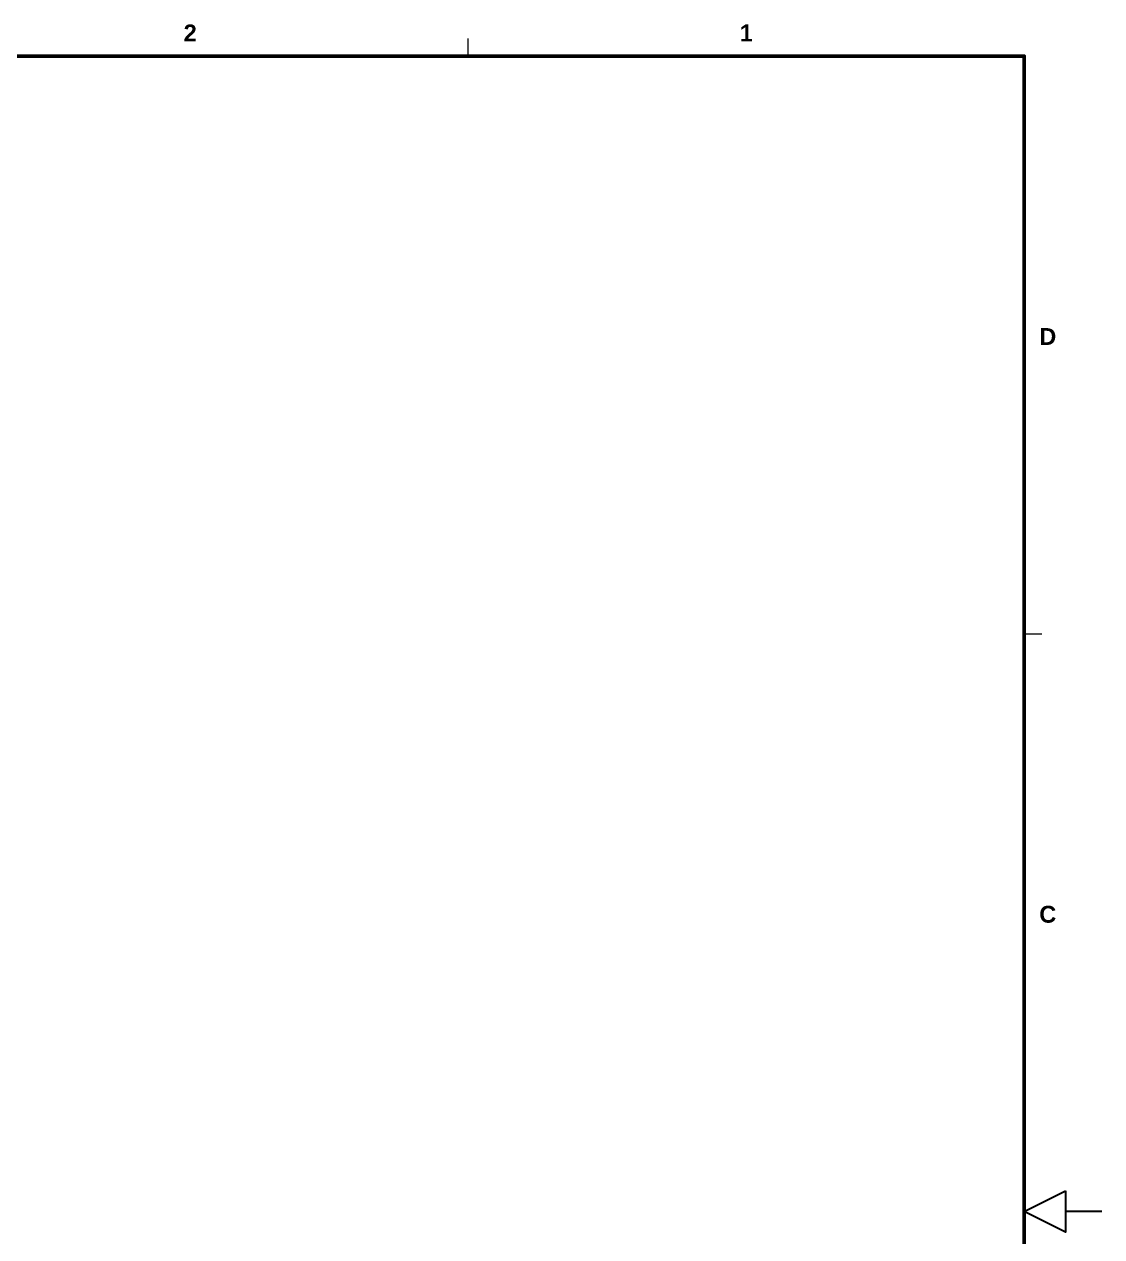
# Model space of a CAD drawing. Header units: millimetres. Extents: x 71 to 41929, y 71 to 131329.
# Drawn here: x 29010 to 41929, y 14548 to 29081 of the extents above; entities that cross this region are included whole.
import ezdxf
from ezdxf.enums import TextEntityAlignment as Align

# ---------------------------------------------------------------- set-up
doc = ezdxf.new("R2010")
doc.units = ezdxf.units.MM
doc.layers.add('FRAME', color=7, linetype='Continuous')
doc.styles.add('ARIAL_BOLD', font='arialbd.ttf')

msp = doc.modelspace()

# ---------------------------------------------------------------- linework, layer by layer
at = {"layer": 'FRAME', "lineweight": 20}
for p, q in [((34333.3, 28700), (34333.3, 28911.7)), ((41000, 21775), (41211.7, 21775)), ((41000, 14850), (41211.7, 14850))]:
    msp.add_line(p, q, dxfattribs=at)
at = {"layer": 'FRAME', "lineweight": 30}
msp.add_line((41929.4, 14850), (41282.2, 14850), dxfattribs=at)
at = {"layer": 'FRAME', "lineweight": 53}
msp.add_lwpolyline([(1000, 1000), (41000, 1000), (41000, 28700), (1000, 28700)], close=True, dxfattribs=at)

# ---------------------------------------------------------------- texts
at = {"layer": 'FRAME', "style": 'ARIAL_BOLD'}
for s, p in [('2', (31000, 28876.4)), ('1', (37666.7, 28876.4)), ('D', (41282.2, 25237.5)), ('C', (41282.2, 18312.5))]:
    msp.add_text(s, height=202.1, dxfattribs=at).set_placement(p, align=Align.CENTER)

# ---------------------------------------------------------------- next in the draw order: wipeouts: each hides what was drawn before it
msp.add_wipeout([(41493.9, 15096.9), (41493.9, 14603.1), (41000, 14850)])

# ---------------------------------------------------------------- next in the draw order: linework, layer by layer
at = {"layer": 'FRAME', "lineweight": 30}
msp.add_lwpolyline([(41493.9, 15096.9), (41493.9, 14603.1), (41000, 14850)], close=True, dxfattribs=at)

doc.saveas('drawing.dxf')
